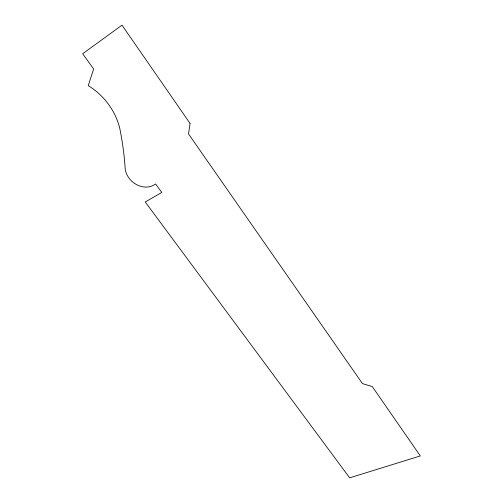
<?xml version="1.0" encoding="UTF-8"?>
<svg xmlns="http://www.w3.org/2000/svg" width="503" height="503" viewBox="0 0 503 503"><rect width="100%" height="100%" fill="white"/><g stroke="black" fill="none" stroke-linecap="round" stroke-linejoin="round"><path stroke-width="0.75" d="M190.052 123.424L188.537 133.949L362.481 383.626L372.27 386.555L420.319 455.938L349.673 477.85L145.235 201.98L161.796 192.448L155.641 184.01L153.453 185.293A19.208 15.989 41.7 0 1 125.253 169.662A319.323 217.221 49.6 0 0 119.959 129.258A57.675 46.125 47.6 0 0 88.232 85.648L93.64 68.974L82.681 53.746L121.996 25.15L190.052 123.424"/></g></svg>
